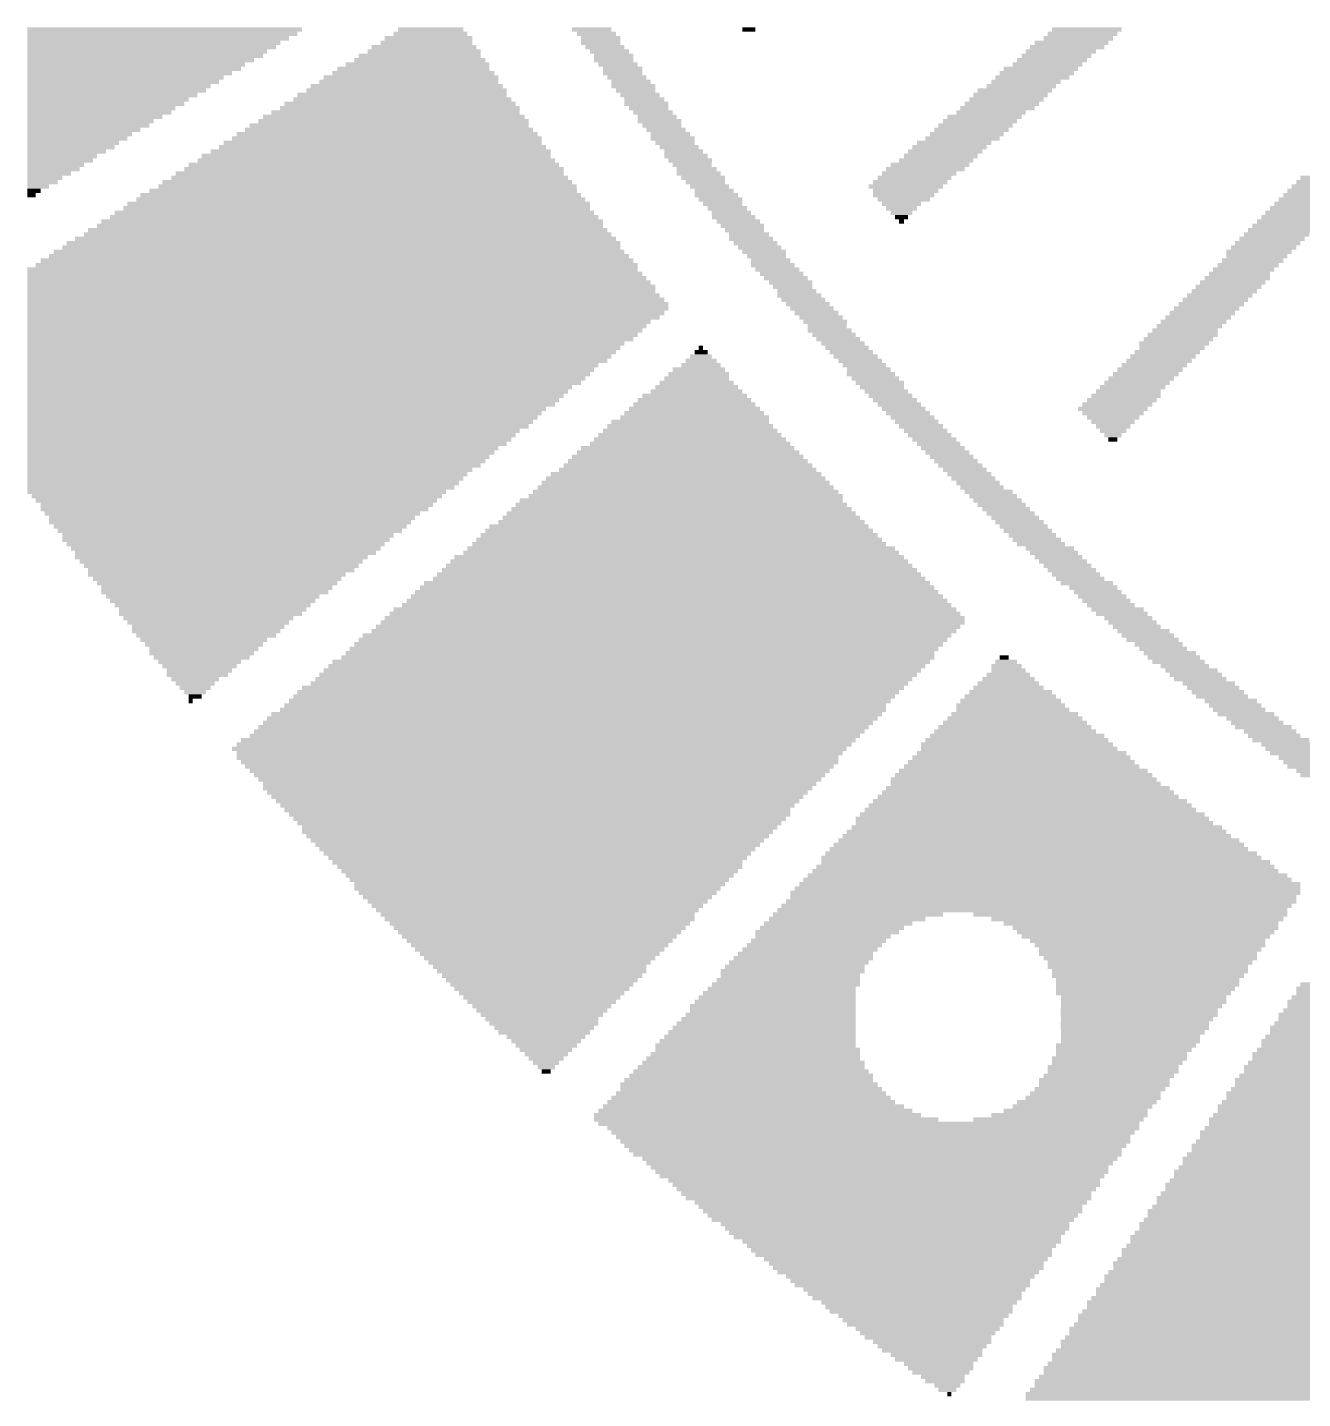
# Model space of a CAD drawing. Extents: x -51 to 50, y -27 to 29.
# Drawn here: x 20.18 to 26.37, y -10.6 to -3.95 of the extents above; entities that cross this region are included whole.
import ezdxf

# ---------------------------------------------------------------- set-up
doc = ezdxf.new("R2010")
doc.units = 0
doc.layers.add('201', color=6, linetype='CONTINUOUS')

# ---------------------------------------------------------------- blocks, each defined once
blk = doc.blocks.new('RECT')
blk.add_solid([(-0.5, -0.5), (0.5, -0.5), (-0.5, 0.5), (0.5, 0.5)])

msp = doc.modelspace()

# ---------------------------------------------------------------- block references
at = {"layer": '201', "rotation": 180}
for p, xscale, yscale in [((20.8496, -3.9582), 1.3335, 0.0211), ((20.8178, -4.0005), 1.27, 0.0213), ((20.8382, -3.9793), 1.3106, 0.0211), ((22.1298, -4.0005), 0.4242, 0.0213), ((22.1399, -3.9793), 0.3581, 0.0211), ((22.1399, -3.9582), 0.3175, 0.0211), ((22.9222, -3.9582), 0.1905, 0.0211), ((22.9451, -3.9793), 0.1905, 0.0211), ((22.9654, -4.0005), 0.1905, 0.0213), ((23.6842, -3.9582), 0.0635, 0.0211), ((25.2844, -4.0005), 0.3378, 0.0213), ((25.3048, -3.9793), 0.3378, 0.0211), ((25.3251, -3.9582), 0.3378, 0.0211), ((20.7963, -4.0217), 1.2268, 0.0211), ((20.7861, -4.0428), 1.2065, 0.0211), ((20.7645, -4.064), 1.1633, 0.0213), ((22.1082, -4.064), 0.5486, 0.0213), ((22.1082, -4.0428), 0.508, 0.0211), ((22.1196, -4.0217), 0.4445, 0.0211), ((22.9654, -4.0217), 0.1905, 0.0211), ((22.9857, -4.0428), 0.1905, 0.0211), ((23.0086, -4.064), 0.1905, 0.0213), ((25.1993, -4.064), 0.3404, 0.0213), ((25.2298, -4.0428), 0.3607, 0.0211), ((25.2514, -4.0217), 0.3581, 0.0211), ((20.7543, -4.0852), 1.143, 0.0211), ((20.7327, -4.1063), 1.0998, 0.0211), ((20.7112, -4.1275), 1.0566, 0.0213), ((22.0764, -4.1275), 0.6985, 0.0213), ((22.0878, -4.1063), 0.635, 0.0211), ((22.0866, -4.0852), 0.5918, 0.0211), ((23.0289, -4.0852), 0.1905, 0.0211), ((23.0289, -4.1063), 0.1905, 0.0211), ((23.0492, -4.1275), 0.1905, 0.0213), ((25.1346, -4.1275), 0.3378, 0.0213), ((25.1562, -4.1063), 0.3404, 0.0211), ((25.1777, -4.0852), 0.3378, 0.0211), ((20.6591, -4.191), 0.9525, 0.0213), ((20.701, -4.1487), 1.0363, 0.0211), ((20.6794, -4.1698), 0.9931, 0.0211), ((22.0447, -4.191), 0.8484, 0.0213), ((22.0561, -4.1698), 0.7849, 0.0211), ((22.0561, -4.1487), 0.7391, 0.0211), ((23.0721, -4.1487), 0.1905, 0.0211), ((23.0721, -4.1698), 0.1905, 0.0211), ((23.0924, -4.191), 0.1905, 0.0213), ((25.0609, -4.191), 0.3581, 0.0213), ((25.0825, -4.1698), 0.3607, 0.0211), ((25.1028, -4.1487), 0.3607, 0.0211), ((20.6273, -4.2333), 0.889, 0.0211), ((20.6159, -4.2545), 0.8661, 0.0213), ((20.6477, -4.2122), 0.9296, 0.0211), ((22.0231, -4.2545), 0.9728, 0.0213), ((22.0231, -4.2333), 0.9322, 0.0211), ((22.0345, -4.2122), 0.8687, 0.0211), ((23.1127, -4.2122), 0.1905, 0.0211), ((23.1242, -4.2333), 0.2134, 0.0211), ((23.1356, -4.2545), 0.1905, 0.0213), ((24.9758, -4.2545), 0.3607, 0.0213), ((25.0076, -4.2333), 0.3378, 0.0211), ((25.0304, -4.2122), 0.3378, 0.0211), ((20.5638, -4.318), 0.762, 0.0213), ((20.5956, -4.2757), 0.8255, 0.0211), ((20.574, -4.2968), 0.7823, 0.0211), ((21.9913, -4.318), 1.1227, 0.0213), ((22.0028, -4.2968), 1.0592, 0.0211), ((22.0015, -4.2757), 1.016, 0.0211), ((23.1559, -4.2757), 0.1905, 0.0211), ((23.1775, -4.2968), 0.193, 0.0211), ((23.1877, -4.318), 0.2134, 0.0213), ((24.9123, -4.318), 0.3607, 0.0213), ((24.9352, -4.2968), 0.3607, 0.0211), ((24.9555, -4.2757), 0.3607, 0.0211), ((20.5422, -4.3392), 0.7188, 0.0211), ((20.5321, -4.3603), 0.6985, 0.0211), ((20.5105, -4.3815), 0.6553, 0.0213), ((20.4889, -4.4027), 0.6121, 0.0211), ((21.9596, -4.4027), 1.3132, 0.0211), ((21.9608, -4.3815), 1.27, 0.0213), ((21.9697, -4.3603), 1.2065, 0.0211), ((21.9913, -4.3392), 1.1633, 0.0211), ((23.1991, -4.3392), 0.1905, 0.0211), ((23.2194, -4.3603), 0.1905, 0.0211), ((23.2397, -4.3815), 0.1905, 0.0213), ((23.2512, -4.4027), 0.2134, 0.0211), ((24.8069, -4.4027), 0.3581, 0.0211), ((24.8285, -4.3815), 0.3607, 0.0213), ((24.8603, -4.3603), 0.3378, 0.0211), ((24.892, -4.3392), 0.3607, 0.0211), ((20.4368, -4.4662), 0.508, 0.0211), ((20.4788, -4.4238), 0.5918, 0.0211), ((20.4572, -4.445), 0.5486, 0.0213), ((21.9291, -4.4662), 1.4605, 0.0211), ((21.938, -4.445), 1.397, 0.0213), ((21.9393, -4.4238), 1.3538, 0.0211), ((23.2626, -4.4238), 0.1905, 0.0211), ((23.2829, -4.445), 0.1905, 0.0213), ((23.3032, -4.4662), 0.1905, 0.0211), ((24.7434, -4.4662), 0.3581, 0.0211), ((24.765, -4.445), 0.3607, 0.0213), ((24.7853, -4.4238), 0.3607, 0.0211), ((20.4254, -4.4873), 0.4851, 0.0211), ((20.3949, -4.5297), 0.4242, 0.0211), ((20.4051, -4.5085), 0.4445, 0.0213), ((21.9062, -4.5297), 1.5875, 0.0211), ((21.9075, -4.5085), 1.5443, 0.0213), ((21.9278, -4.4873), 1.5037, 0.0211), ((23.3147, -4.4873), 0.2134, 0.0211), ((23.3261, -4.5085), 0.1905, 0.0213), ((23.3464, -4.5297), 0.1905, 0.0211), ((24.6583, -4.5297), 0.3607, 0.0211), ((24.6812, -4.5085), 0.3607, 0.0213), ((24.7218, -4.4873), 0.3607, 0.0211), ((20.3733, -4.5508), 0.381, 0.0211), ((20.3416, -4.5932), 0.3175, 0.0211), ((20.3518, -4.572), 0.3378, 0.0213), ((21.8758, -4.5932), 1.7348, 0.0211), ((21.8758, -4.572), 1.6942, 0.0213), ((21.8973, -4.5508), 1.651, 0.0211), ((23.368, -4.5508), 0.188, 0.0211), ((23.3794, -4.572), 0.2108, 0.0213), ((23.3998, -4.5932), 0.2108, 0.0211), ((24.5948, -4.5932), 0.3607, 0.0211), ((24.6164, -4.572), 0.3581, 0.0213), ((24.638, -4.5508), 0.3607, 0.0211), ((20.3098, -4.6355), 0.254, 0.0213), ((20.32, -4.6143), 0.2743, 0.0211), ((20.2883, -4.6567), 0.2108, 0.0211), ((21.844, -4.6567), 1.8847, 0.0211), ((21.8656, -4.6355), 1.8415, 0.0213), ((21.8643, -4.6143), 1.7983, 0.0211), ((23.4099, -4.6143), 0.1905, 0.0211), ((23.4315, -4.6355), 0.193, 0.0213), ((23.4417, -4.6567), 0.2134, 0.0211), ((24.511, -4.6567), 0.3607, 0.0211), ((24.5415, -4.6355), 0.381, 0.0213), ((24.5643, -4.6143), 0.381, 0.0211), ((20.2679, -4.6778), 0.1702, 0.0211), ((20.2565, -4.699), 0.1473, 0.0213), ((20.2349, -4.7202), 0.1041, 0.0211), ((21.8338, -4.7202), 2.032, 0.0211), ((21.8326, -4.699), 1.9888, 0.0213), ((21.844, -4.6778), 1.9253, 0.0211), ((23.4633, -4.6778), 0.2108, 0.0211), ((23.4734, -4.699), 0.1905, 0.0213), ((23.4937, -4.7202), 0.1905, 0.0211), ((24.4475, -4.7202), 0.3607, 0.0211), ((24.4678, -4.699), 0.3607, 0.0213), ((24.4894, -4.6778), 0.3581, 0.0211), ((26.4681, -4.7202), 0.2972, 0.0211), ((26.4897, -4.699), 0.2946, 0.0213), ((26.5113, -4.6778), 0.2972, 0.0211), ((20.2146, -4.7413), 0.0635, 0.0211), ((20.2032, -4.7625), 0.0406, 0.0213), ((21.8008, -4.7837), 2.1793, 0.0211), ((21.8008, -4.7625), 2.1387, 0.0213), ((21.8123, -4.7413), 2.0752, 0.0211), ((23.5267, -4.7625), 0.2108, 0.0213), ((23.5166, -4.7413), 0.1905, 0.0211), ((23.5471, -4.7837), 0.2108, 0.0211), ((24.4462, -4.7413), 0.3175, 0.0211), ((24.4361, -4.7625), 0.2972, 0.0213), ((24.4373, -4.7837), 0.254, 0.0211), ((26.4046, -4.7837), 0.2972, 0.0211), ((26.4262, -4.7625), 0.2946, 0.0213), ((26.4478, -4.7413), 0.2972, 0.0211), ((21.7691, -4.8683), 2.3698, 0.0211), ((21.7703, -4.8472), 2.3266, 0.0211), ((21.7805, -4.826), 2.2657, 0.0213), ((21.7907, -4.8048), 2.2454, 0.0211), ((23.5572, -4.8048), 0.1905, 0.0211), ((23.5801, -4.826), 0.1905, 0.0213), ((23.6004, -4.8472), 0.1905, 0.0211), ((23.6106, -4.8683), 0.2108, 0.0211), ((24.4259, -4.8048), 0.1905, 0.0211), ((24.4259, -4.826), 0.1499, 0.0213), ((24.4259, -4.8472), 0.1041, 0.0211), ((24.4259, -4.8683), 0.0635, 0.0211), ((26.3309, -4.8683), 0.3175, 0.0211), ((26.3411, -4.8472), 0.2972, 0.0211), ((26.3627, -4.826), 0.2946, 0.0213), ((26.3843, -4.8048), 0.2972, 0.0211), ((21.7373, -4.9318), 2.5197, 0.0211), ((21.7488, -4.9107), 2.4562, 0.0211), ((21.7589, -4.8895), 2.4359, 0.0213), ((23.6334, -4.8895), 0.2108, 0.0213), ((23.6538, -4.9107), 0.2108, 0.0211), ((23.6639, -4.9318), 0.1905, 0.0211), ((24.4259, -4.8895), 0.0229, 0.0213), ((26.2674, -4.9318), 0.3175, 0.0211), ((26.2877, -4.9107), 0.3175, 0.0211), ((26.3106, -4.8895), 0.3175, 0.0213), ((21.717, -4.9953), 2.6873, 0.0211), ((21.7272, -4.9742), 2.6264, 0.0211), ((21.7373, -4.953), 2.5603, 0.0213), ((23.6855, -4.953), 0.193, 0.0213), ((23.6957, -4.9742), 0.2134, 0.0211), ((23.7172, -4.9953), 0.2108, 0.0211), ((26.2039, -4.9953), 0.3175, 0.0211), ((26.2242, -4.9742), 0.3175, 0.0211), ((26.2471, -4.953), 0.3175, 0.0213), ((21.6954, -5.0588), 2.8169, 0.0211), ((21.6954, -5.0377), 2.7711, 0.0211), ((21.7068, -5.0165), 2.7076, 0.0213), ((23.7376, -5.0165), 0.2108, 0.0213), ((23.7592, -5.0377), 0.2134, 0.0211), ((23.7706, -5.0588), 0.1905, 0.0211), ((26.1607, -5.0377), 0.3175, 0.0211), ((26.1506, -5.0588), 0.2972, 0.0211), ((26.1836, -5.0165), 0.3175, 0.0213), ((21.6637, -5.1223), 2.9616, 0.0211), ((21.684, -5.1012), 2.921, 0.0211), ((21.6852, -5.08), 2.8778, 0.0213), ((23.7909, -5.08), 0.1905, 0.0213), ((23.8011, -5.1012), 0.2108, 0.0211), ((23.8227, -5.1223), 0.2134, 0.0211), ((26.0871, -5.1223), 0.2972, 0.0211), ((26.1087, -5.1012), 0.2946, 0.0211), ((26.1303, -5.08), 0.2972, 0.0213), ((21.6852, -5.1647), 3.0048, 0.0211), ((21.6954, -5.1858), 3.0251, 0.0211), ((21.6751, -5.1435), 2.9845, 0.0213), ((23.8443, -5.1435), 0.2108, 0.0213), ((23.8646, -5.1647), 0.2108, 0.0211), ((23.8874, -5.1858), 0.2108, 0.0211), ((26.0337, -5.1858), 0.3175, 0.0211), ((26.0566, -5.1647), 0.3175, 0.0211), ((26.0668, -5.1435), 0.2972, 0.0213), ((21.7068, -5.207), 3.048, 0.0213), ((21.7068, -5.2282), 3.048, 0.0211), ((21.717, -5.2493), 3.0683, 0.0211), ((23.8976, -5.207), 0.1905, 0.0213), ((23.9179, -5.2282), 0.1905, 0.0211), ((23.9293, -5.2493), 0.2134, 0.0211), ((25.9702, -5.2493), 0.3175, 0.0211), ((25.9931, -5.2282), 0.3175, 0.0211), ((26.0134, -5.207), 0.3175, 0.0213), ((21.7284, -5.2705), 3.0912, 0.0213), ((21.7284, -5.334), 3.0912, 0.0213), ((21.7386, -5.2917), 3.1115, 0.0211), ((21.7386, -5.3128), 3.1115, 0.0211), ((23.9497, -5.2705), 0.2134, 0.0213), ((23.9713, -5.2917), 0.2108, 0.0211), ((23.9916, -5.3128), 0.2108, 0.0211), ((24.0132, -5.334), 0.2134, 0.0213), ((25.8864, -5.334), 0.3175, 0.0213), ((25.9067, -5.3128), 0.3175, 0.0211), ((25.9296, -5.2917), 0.3175, 0.0211), ((25.9499, -5.2705), 0.3175, 0.0213), ((21.717, -5.3552), 3.0683, 0.0211), ((21.6954, -5.3763), 3.0251, 0.0211), ((21.6852, -5.3975), 3.0048, 0.0213), ((24.0348, -5.3552), 0.2108, 0.0211), ((24.0551, -5.3763), 0.2108, 0.0211), ((24.0652, -5.3975), 0.1905, 0.0213), ((25.8229, -5.3975), 0.3175, 0.0213), ((25.8432, -5.3763), 0.3175, 0.0211), ((25.8661, -5.3552), 0.3175, 0.0211), ((21.6751, -5.4187), 2.9845, 0.0211), ((21.6637, -5.4398), 2.9616, 0.0211), ((21.6535, -5.461), 2.9413, 0.0213), ((24.0767, -5.4187), 0.2134, 0.0211), ((24.0983, -5.4398), 0.2108, 0.0211), ((24.1186, -5.461), 0.2108, 0.0213), ((25.7696, -5.461), 0.3378, 0.0213), ((25.7912, -5.4398), 0.3404, 0.0211), ((25.8026, -5.4187), 0.3175, 0.0211), ((21.6116, -5.5245), 2.8575, 0.0213), ((21.6319, -5.4822), 2.8981, 0.0211), ((21.6218, -5.5033), 2.8778, 0.0211), ((23.4531, -5.5245), 0.0635, 0.0213), ((23.4518, -5.5033), 0.0203, 0.0211), ((24.1414, -5.4822), 0.2108, 0.0211), ((24.1618, -5.5033), 0.2108, 0.0211), ((24.1821, -5.5245), 0.2108, 0.0213), ((25.7162, -5.5245), 0.3175, 0.0213), ((25.7492, -5.4822), 0.3378, 0.0211), ((25.7391, -5.5033), 0.3175, 0.0211), ((21.59, -5.5668), 2.8143, 0.0211), ((21.6002, -5.5457), 2.8346, 0.0211), ((21.5684, -5.588), 2.7711, 0.0213), ((23.4531, -5.588), 0.1905, 0.0213), ((23.4531, -5.5668), 0.1499, 0.0211), ((23.4518, -5.5457), 0.1067, 0.0211), ((24.2037, -5.5457), 0.2134, 0.0211), ((24.2253, -5.5668), 0.2108, 0.0211), ((24.2456, -5.588), 0.2108, 0.0213), ((25.6527, -5.588), 0.3175, 0.0213), ((25.6756, -5.5668), 0.3175, 0.0211), ((25.6959, -5.5457), 0.3175, 0.0211), ((21.5583, -5.6092), 2.7508, 0.0211), ((21.5481, -5.6303), 2.7305, 0.0211), ((21.5367, -5.6515), 2.7076, 0.0213), ((23.4315, -5.6515), 0.315, 0.0213), ((23.4417, -5.6303), 0.2946, 0.0211), ((23.4417, -5.6092), 0.254, 0.0211), ((24.2672, -5.6092), 0.2134, 0.0211), ((24.2773, -5.6303), 0.2337, 0.0211), ((24.2989, -5.6515), 0.2311, 0.0213), ((25.5892, -5.6515), 0.3175, 0.0213), ((25.6121, -5.6303), 0.3175, 0.0211), ((25.6324, -5.6092), 0.3175, 0.0211), ((21.5265, -5.6727), 2.6873, 0.0211), ((21.5049, -5.6938), 2.6441, 0.0211), ((21.4947, -5.715), 2.6238, 0.0213), ((23.4302, -5.715), 0.4445, 0.0213), ((23.4315, -5.6938), 0.4013, 0.0211), ((23.4315, -5.6727), 0.3607, 0.0211), ((24.3205, -5.6727), 0.2337, 0.0211), ((24.3307, -5.6938), 0.2134, 0.0211), ((24.3523, -5.715), 0.2108, 0.0213), ((25.527, -5.715), 0.315, 0.0213), ((25.5486, -5.6938), 0.3175, 0.0211), ((25.5689, -5.6727), 0.3175, 0.0211), ((21.4846, -5.7362), 2.6035, 0.0211), ((21.4732, -5.7573), 2.5806, 0.0211), ((21.463, -5.7785), 2.5603, 0.0213), ((21.4414, -5.7997), 2.5171, 0.0211), ((23.4213, -5.7997), 0.635, 0.0211), ((23.4201, -5.7785), 0.5918, 0.0213), ((23.4201, -5.7573), 0.5512, 0.0211), ((23.4213, -5.7362), 0.508, 0.0211), ((24.3726, -5.7362), 0.2108, 0.0211), ((24.3942, -5.7573), 0.2134, 0.0211), ((24.4158, -5.7785), 0.2108, 0.0213), ((24.4361, -5.7997), 0.2108, 0.0211), ((25.4521, -5.7997), 0.3378, 0.0211), ((25.4737, -5.7785), 0.3404, 0.0213), ((25.4953, -5.7573), 0.3378, 0.0211), ((25.5156, -5.7362), 0.3378, 0.0211), ((21.4211, -5.842), 2.4765, 0.0213), ((21.4313, -5.8208), 2.4968, 0.0211), ((21.4097, -5.8632), 2.4536, 0.0211), ((23.3998, -5.8632), 0.7645, 0.0211), ((23.4213, -5.842), 0.7214, 0.0213), ((23.4201, -5.8208), 0.6782, 0.0211), ((24.4577, -5.8208), 0.2134, 0.0211), ((24.4793, -5.842), 0.2108, 0.0213), ((24.4996, -5.8632), 0.2108, 0.0211), ((25.4521, -5.8208), 0.2972, 0.0211), ((25.4533, -5.842), 0.254, 0.0213), ((25.4521, -5.8632), 0.2108, 0.0211), ((21.3995, -5.8843), 2.4333, 0.0211), ((21.3779, -5.9055), 2.3901, 0.0213), ((21.3678, -5.9267), 2.3698, 0.0211), ((23.3985, -5.9267), 0.889, 0.0211), ((23.3998, -5.9055), 0.8458, 0.0213), ((23.3998, -5.8843), 0.8052, 0.0211), ((24.5212, -5.8843), 0.2134, 0.0211), ((24.5428, -5.9055), 0.2108, 0.0213), ((24.5631, -5.9267), 0.2108, 0.0211), ((25.4533, -5.8843), 0.1676, 0.0211), ((25.4533, -5.9055), 0.127, 0.0213), ((25.4521, -5.9267), 0.0838, 0.0211), ((21.3258, -5.9902), 2.286, 0.0211), ((21.3576, -5.9478), 2.3495, 0.0211), ((21.3462, -5.969), 2.3266, 0.0213), ((23.3883, -5.9902), 1.0363, 0.0211), ((23.3998, -5.969), 0.9728, 0.0213), ((23.3998, -5.9478), 0.9322, 0.0211), ((24.5847, -5.9478), 0.2134, 0.0211), ((24.6063, -5.969), 0.2108, 0.0213), ((24.6266, -5.9902), 0.2108, 0.0211), ((25.4521, -5.9478), 0.0432, 0.0211), ((21.3157, -6.0113), 2.2657, 0.0211), ((21.3042, -6.0325), 2.2428, 0.0213), ((21.2941, -6.0537), 2.2225, 0.0211), ((23.3883, -6.0537), 1.1633, 0.0211), ((23.3883, -6.0325), 1.1227, 0.0213), ((23.3896, -6.0113), 1.0795, 0.0211), ((24.6482, -6.0113), 0.2134, 0.0211), ((24.6698, -6.0325), 0.2108, 0.0213), ((24.6901, -6.0537), 0.2108, 0.0211), ((21.2623, -6.096), 2.159, 0.0213), ((21.2827, -6.0748), 2.1996, 0.0211), ((21.2509, -6.1172), 2.1361, 0.0211), ((23.3794, -6.1172), 1.3132, 0.0211), ((23.3883, -6.096), 1.2497, 0.0213), ((23.3896, -6.0748), 1.2065, 0.0211), ((24.7117, -6.0748), 0.2134, 0.0211), ((24.7333, -6.096), 0.2108, 0.0213), ((24.7548, -6.1172), 0.2134, 0.0211), ((21.2306, -6.1595), 2.0955, 0.0213), ((21.2408, -6.1383), 2.1158, 0.0211), ((21.2192, -6.1807), 2.0726, 0.0211), ((23.3782, -6.1807), 1.4376, 0.0211), ((23.3782, -6.1595), 1.397, 0.0213), ((23.3782, -6.1383), 1.3564, 0.0211), ((24.7752, -6.1383), 0.2134, 0.0211), ((24.7968, -6.1595), 0.2108, 0.0213), ((24.8171, -6.1807), 0.2108, 0.0211), ((21.1988, -6.2018), 2.032, 0.0211), ((21.1988, -6.223), 1.9914, 0.0213), ((21.1976, -6.2442), 1.9482, 0.0211), ((21.1988, -6.2653), 1.905, 0.0211), ((23.3566, -6.2653), 1.6078, 0.0211), ((23.3566, -6.2442), 1.5672, 0.0211), ((23.3782, -6.223), 1.524, 0.0213), ((23.3782, -6.2018), 1.4834, 0.0211), ((24.8488, -6.2018), 0.2337, 0.0211), ((24.8704, -6.223), 0.2311, 0.0213), ((24.892, -6.2442), 0.2337, 0.0211), ((24.9123, -6.2653), 0.2337, 0.0211), ((21.1874, -6.2865), 1.8821, 0.0213), ((21.1773, -6.3077), 1.8212, 0.0211), ((21.176, -6.3288), 1.778, 0.0211), ((23.3566, -6.3288), 1.7348, 0.0211), ((23.3566, -6.3077), 1.6942, 0.0211), ((23.3578, -6.2865), 1.651, 0.0213), ((24.9339, -6.2865), 0.2311, 0.0213), ((24.9555, -6.3077), 0.2337, 0.0211), ((24.9771, -6.3288), 0.2311, 0.0211), ((21.1658, -6.35), 1.7577, 0.0213), ((21.1671, -6.3712), 1.7145, 0.0211), ((21.1658, -6.3923), 1.6713, 0.0211), ((23.3464, -6.3923), 1.8821, 0.0211), ((23.3464, -6.3712), 1.8415, 0.0211), ((23.3578, -6.35), 1.778, 0.0213), ((24.9987, -6.35), 0.2337, 0.0213), ((25.019, -6.3712), 0.2337, 0.0211), ((25.0393, -6.3923), 0.2337, 0.0211), ((21.1569, -6.4135), 1.6078, 0.0213), ((21.1468, -6.4347), 1.5875, 0.0211), ((21.1455, -6.4558), 1.5443, 0.0211), ((23.3464, -6.4558), 2.0091, 0.0211), ((23.3464, -6.4347), 1.9685, 0.0211), ((23.3464, -6.4135), 1.9279, 0.0213), ((25.0609, -6.4135), 0.2311, 0.0213), ((25.0825, -6.4347), 0.2337, 0.0211), ((25.1028, -6.4558), 0.2337, 0.0211), ((21.1455, -6.477), 1.5037, 0.0213), ((21.1442, -6.4982), 1.4605, 0.0211), ((21.1239, -6.5193), 1.4199, 0.0211), ((23.3464, -6.5193), 2.1819, 0.0211), ((23.3566, -6.4982), 2.1158, 0.0211), ((23.3566, -6.477), 2.0752, 0.0213), ((25.146, -6.477), 0.2337, 0.0213), ((25.1663, -6.4982), 0.2337, 0.0211), ((25.1879, -6.5193), 0.2311, 0.0211), ((21.1239, -6.5405), 1.3741, 0.0213), ((21.1239, -6.5617), 1.3335, 0.0211), ((21.1239, -6.5828), 1.2929, 0.0211), ((23.3477, -6.5828), 2.3063, 0.0211), ((23.3464, -6.5617), 2.2631, 0.0211), ((23.3464, -6.5405), 2.2225, 0.0213), ((25.2095, -6.5405), 0.2337, 0.0213), ((25.2311, -6.5617), 0.2311, 0.0211), ((25.2527, -6.5828), 0.2337, 0.0211), ((21.1023, -6.604), 1.2497, 0.0213), ((21.1036, -6.6252), 1.2065, 0.0211), ((21.1036, -6.6463), 1.1659, 0.0211), ((23.3362, -6.6463), 2.4562, 0.0211), ((23.3464, -6.6252), 2.3901, 0.0211), ((23.3464, -6.604), 2.3495, 0.0213), ((25.273, -6.604), 0.2337, 0.0213), ((25.2933, -6.6252), 0.2337, 0.0211), ((25.3263, -6.6463), 0.254, 0.0211), ((21.1023, -6.6675), 1.1227, 0.0213), ((21.0922, -6.6887), 1.1024, 0.0211), ((21.082, -6.7098), 1.0363, 0.0211), ((21.082, -6.731), 0.9957, 0.0213), ((23.3362, -6.731), 2.6238, 0.0213), ((23.3362, -6.7098), 2.5832, 0.0211), ((23.335, -6.6887), 2.54, 0.0211), ((23.3362, -6.6675), 2.4968, 0.0213), ((25.3568, -6.6675), 0.2337, 0.0213), ((25.3784, -6.6887), 0.2311, 0.0211), ((25.4, -6.7098), 0.2337, 0.0211), ((25.4203, -6.731), 0.2337, 0.0213), ((21.082, -6.7522), 0.95, 0.0211), ((21.082, -6.7733), 0.9093, 0.0211), ((21.0718, -6.7945), 0.889, 0.0213), ((23.3261, -6.7945), 2.7711, 0.0213), ((23.3261, -6.7733), 2.7305, 0.0211), ((23.335, -6.7522), 2.667, 0.0211), ((25.4419, -6.7522), 0.2311, 0.0211), ((25.4737, -6.7733), 0.254, 0.0211), ((25.4953, -6.7945), 0.2515, 0.0213), ((21.0604, -6.8157), 0.8255, 0.0211), ((21.0604, -6.8368), 0.7849, 0.0211), ((21.0604, -6.858), 0.7391, 0.0213), ((23.2931, -6.858), 2.8372, 0.0213), ((23.3147, -6.8368), 2.8346, 0.0211), ((23.3248, -6.8157), 2.8143, 0.0211), ((25.527, -6.8157), 0.2337, 0.0211), ((25.5473, -6.8368), 0.2337, 0.0211), ((25.5689, -6.858), 0.2311, 0.0213), ((21.0503, -6.8792), 0.7188, 0.0211), ((21.0503, -6.9003), 0.6782, 0.0211), ((21.0388, -6.9215), 0.6147, 0.0213), ((23.2194, -6.9215), 2.8575, 0.0213), ((23.2397, -6.9003), 2.8575, 0.0211), ((23.2728, -6.8792), 2.8372, 0.0211), ((25.6007, -6.8792), 0.254, 0.0211), ((25.621, -6.9003), 0.254, 0.0211), ((25.6438, -6.9215), 0.254, 0.0213), ((21.0401, -6.9427), 0.5715, 0.0211), ((21.0388, -6.9638), 0.5283, 0.0211), ((21.0287, -6.985), 0.508, 0.0213), ((23.1559, -6.985), 2.8575, 0.0213), ((23.1762, -6.9638), 2.8575, 0.0211), ((23.1991, -6.9427), 2.8575, 0.0211), ((25.6743, -6.9427), 0.2337, 0.0211), ((25.6959, -6.9638), 0.2311, 0.0211), ((25.7277, -6.985), 0.254, 0.0213), ((21.0287, -7.0062), 0.4674, 0.0211), ((21.0185, -7.0273), 0.4013, 0.0211), ((21.0185, -7.0485), 0.3607, 0.0213), ((23.0924, -7.0485), 2.8981, 0.0213), ((23.114, -7.0273), 2.9007, 0.0211), ((23.1457, -7.0062), 2.8778, 0.0211), ((24.9352, -7.0485), 0.1473, 0.0213), ((24.9339, -7.0273), 0.1041, 0.0211), ((24.9238, -7.0062), 0.0432, 0.0211), ((25.748, -7.0062), 0.254, 0.0211), ((25.7708, -7.0273), 0.254, 0.0211), ((25.8013, -7.0485), 0.2337, 0.0213), ((21.0172, -7.0697), 0.3175, 0.0211), ((21.0071, -7.0908), 0.2972, 0.0211), ((20.9969, -7.112), 0.2311, 0.0213), ((20.9969, -7.1332), 0.1905, 0.0211), ((23.0073, -7.1332), 2.9007, 0.0211), ((23.0289, -7.112), 2.8981, 0.0213), ((23.0505, -7.0908), 2.9007, 0.0211), ((23.0708, -7.0697), 2.9007, 0.0211), ((24.9441, -7.1332), 0.2972, 0.0211), ((24.9453, -7.112), 0.254, 0.0213), ((24.9441, -7.0908), 0.2108, 0.0211), ((24.9453, -7.0697), 0.1676, 0.0211), ((25.8343, -7.0697), 0.254, 0.0211), ((25.8547, -7.0908), 0.254, 0.0211), ((25.875, -7.112), 0.254, 0.0213), ((25.9182, -7.1332), 0.254, 0.0211), ((20.9969, -7.1543), 0.1499, 0.0211), ((20.9969, -7.1755), 0.1041, 0.0213), ((20.9969, -7.1967), 0.0635, 0.0211), ((22.9337, -7.1967), 2.921, 0.0211), ((22.954, -7.1755), 2.921, 0.0213), ((22.9768, -7.1543), 2.921, 0.0211), ((24.9542, -7.1967), 0.4445, 0.0211), ((24.9555, -7.1755), 0.4013, 0.0213), ((24.9453, -7.1543), 0.3404, 0.0211), ((25.9385, -7.1543), 0.254, 0.0211), ((25.9613, -7.1755), 0.254, 0.0213), ((25.9817, -7.1967), 0.254, 0.0211), ((20.9753, -7.2178), 0.0203, 0.0211), ((22.8803, -7.2602), 2.9413, 0.0211), ((22.8905, -7.239), 2.921, 0.0213), ((22.9133, -7.2178), 2.921, 0.0211), ((24.9555, -7.239), 0.5283, 0.0213), ((24.9657, -7.2602), 0.5486, 0.0211), ((24.9555, -7.2178), 0.4877, 0.0211), ((26.0248, -7.2178), 0.254, 0.0211), ((26.0452, -7.239), 0.254, 0.0213), ((26.0655, -7.2602), 0.254, 0.0211), ((22.8067, -7.3237), 2.9616, 0.0211), ((22.8283, -7.3025), 2.9642, 0.0213), ((22.8486, -7.2813), 2.9642, 0.0211), ((24.9771, -7.3237), 0.6985, 0.0211), ((24.9758, -7.3025), 0.6553, 0.0213), ((24.9758, -7.2813), 0.6147, 0.0211), ((26.0985, -7.2813), 0.2743, 0.0211), ((26.129, -7.3025), 0.254, 0.0213), ((26.1518, -7.3237), 0.254, 0.0211), ((22.7432, -7.3872), 2.9616, 0.0211), ((22.7647, -7.366), 2.9642, 0.0213), ((22.7851, -7.3448), 2.9642, 0.0211), ((24.9872, -7.3872), 0.8458, 0.0211), ((24.9771, -7.366), 0.7849, 0.0213), ((24.9758, -7.3448), 0.7417, 0.0211), ((26.1823, -7.3448), 0.2743, 0.0211), ((26.2153, -7.366), 0.254, 0.0213), ((26.2357, -7.3872), 0.254, 0.0211), ((22.6682, -7.4507), 2.9845, 0.0211), ((22.6911, -7.4295), 2.9845, 0.0213), ((22.7114, -7.4083), 2.9845, 0.0211), ((24.9872, -7.4295), 0.9322, 0.0213), ((24.9974, -7.4507), 0.9525, 0.0211), ((24.986, -7.4083), 0.889, 0.0211), ((26.2674, -7.4083), 0.2769, 0.0211), ((26.2992, -7.4295), 0.254, 0.0213), ((26.3195, -7.4507), 0.254, 0.0211), ((22.6593, -7.493), 2.921, 0.0213), ((22.6695, -7.4718), 2.9413, 0.0211), ((22.6695, -7.5142), 2.9007, 0.0211), ((25.0076, -7.5142), 1.0998, 0.0211), ((25.0076, -7.493), 1.0592, 0.0213), ((25.0088, -7.4718), 1.016, 0.0211), ((26.3525, -7.4718), 0.2743, 0.0211), ((26.383, -7.493), 0.254, 0.0213), ((26.416, -7.5142), 0.2743, 0.0211), ((22.6682, -7.5353), 2.8575, 0.0211), ((22.6695, -7.5565), 2.8143, 0.0213), ((22.6695, -7.5777), 2.7737, 0.0211), ((22.6695, -7.5988), 2.733, 0.0211), ((25.019, -7.5988), 1.2903, 0.0211), ((25.019, -7.5777), 1.2497, 0.0211), ((25.0177, -7.5565), 1.2065, 0.0213), ((25.0088, -7.5353), 1.143, 0.0211), ((26.4363, -7.5353), 0.2743, 0.0211), ((26.4693, -7.5565), 0.254, 0.0213), ((26.4998, -7.5777), 0.2743, 0.0211), ((22.6695, -7.62), 2.6873, 0.0213), ((22.6593, -7.6412), 2.667, 0.0211), ((22.6581, -7.6623), 2.6238, 0.0211), ((25.0393, -7.6623), 1.4173, 0.0211), ((25.0393, -7.6412), 1.3767, 0.0211), ((25.0292, -7.62), 1.3106, 0.0213), ((22.6581, -7.6835), 2.5832, 0.0213), ((22.6593, -7.7047), 2.54, 0.0211), ((22.6581, -7.7258), 2.4968, 0.0211), ((25.0508, -7.7258), 1.5672, 0.0211), ((25.0495, -7.7047), 1.524, 0.0211), ((25.0406, -7.6835), 1.4605, 0.0213), ((22.6581, -7.747), 2.4562, 0.0213), ((22.6695, -7.7682), 2.4333, 0.0211), ((22.6695, -7.7893), 2.3927, 0.0211), ((25.0609, -7.7893), 1.7145, 0.0211), ((25.0609, -7.7682), 1.6739, 0.0211), ((25.0508, -7.747), 1.6078, 0.0213), ((22.6682, -7.8105), 2.3495, 0.0213), ((22.6695, -7.8317), 2.3063, 0.0211), ((22.6593, -7.8528), 2.286, 0.0211), ((25.0812, -7.8528), 1.8415, 0.0211), ((25.0825, -7.8317), 1.7983, 0.0211), ((25.0711, -7.8105), 1.7348, 0.0213), ((22.6593, -7.874), 2.2454, 0.0213), ((22.6581, -7.8952), 2.2022, 0.0211), ((22.6593, -7.9163), 2.159, 0.0211), ((25.0927, -7.9163), 1.9914, 0.0211), ((25.0927, -7.8952), 1.9456, 0.0211), ((25.0825, -7.874), 1.8847, 0.0213), ((22.6581, -7.9375), 2.1158, 0.0213), ((22.6581, -7.9587), 2.0752, 0.0211), ((22.6593, -7.9798), 2.032, 0.0211), ((25.1041, -7.9798), 2.1361, 0.0211), ((25.1041, -7.9587), 2.0955, 0.0211), ((25.0927, -7.9375), 2.032, 0.0213), ((22.6581, -8.001), 1.9888, 0.0213), ((22.6695, -8.0222), 1.966, 0.0211), ((22.6695, -8.0433), 1.9253, 0.0211), ((22.6695, -8.0645), 1.8847, 0.0213), ((25.1346, -8.0645), 2.3292, 0.0213), ((25.1244, -8.0433), 2.2631, 0.0211), ((25.1244, -8.0222), 2.2225, 0.0211), ((25.1257, -8.001), 2.1793, 0.0213), ((22.6682, -8.0857), 1.8415, 0.0211), ((22.6593, -8.128), 1.778, 0.0213), ((22.6695, -8.1068), 1.7983, 0.0211), ((25.1346, -8.128), 2.4562, 0.0213), ((25.146, -8.1068), 2.4333, 0.0211), ((25.1346, -8.0857), 2.3698, 0.0211), ((22.6593, -8.1492), 1.7374, 0.0211), ((22.6581, -8.1703), 1.6942, 0.0211), ((22.6593, -8.1915), 1.651, 0.0213), ((25.1041, -8.1915), 2.4765, 0.0213), ((25.1244, -8.1492), 2.4765, 0.0211), ((25.1143, -8.1703), 2.4562, 0.0211), ((22.6581, -8.2127), 1.6078, 0.0211), ((22.6581, -8.2338), 1.5672, 0.0211), ((22.6593, -8.255), 1.524, 0.0213), ((24.2151, -8.255), 0.8255, 0.0213), ((25.0609, -8.2338), 2.4765, 0.0211), ((25.0812, -8.2127), 2.4765, 0.0211), ((25.5372, -8.255), 1.524, 0.0213), ((22.6695, -8.2762), 1.5037, 0.0211), ((22.6695, -8.2973), 1.458, 0.0211), ((22.6695, -8.3185), 1.4173, 0.0213), ((24.0881, -8.3185), 0.6985, 0.0213), ((24.1186, -8.2973), 0.7188, 0.0211), ((24.1618, -8.2762), 0.7595, 0.0211), ((25.5702, -8.2762), 1.4173, 0.0211), ((25.5892, -8.2973), 1.3335, 0.0211), ((25.6108, -8.3185), 1.2903, 0.0213), ((22.6695, -8.3397), 1.3767, 0.0211), ((22.6682, -8.3608), 1.3335, 0.0211), ((22.6695, -8.382), 1.2903, 0.0213), ((24.0233, -8.382), 0.6553, 0.0213), ((24.0652, -8.3397), 0.6985, 0.0211), ((24.0449, -8.3608), 0.6579, 0.0211), ((25.6108, -8.3397), 1.2497, 0.0211), ((25.6121, -8.3608), 1.2065, 0.0211), ((25.621, -8.382), 1.143, 0.0213), ((22.6695, -8.4032), 1.2497, 0.0211), ((22.6695, -8.4243), 1.209, 0.0211), ((22.6695, -8.4455), 1.1633, 0.0213), ((23.9598, -8.4455), 0.6553, 0.0213), ((23.9814, -8.4243), 0.6579, 0.0211), ((24.003, -8.4032), 0.6553, 0.0211), ((25.6324, -8.4032), 1.1201, 0.0211), ((25.6324, -8.4243), 1.0795, 0.0211), ((25.6223, -8.4455), 1.0592, 0.0213), ((22.6695, -8.4667), 1.1227, 0.0211), ((22.6682, -8.4878), 1.0795, 0.0211), ((22.6695, -8.509), 1.0363, 0.0213), ((22.6797, -8.5302), 1.016, 0.0211), ((23.8976, -8.5302), 0.6985, 0.0211), ((23.9078, -8.509), 0.6782, 0.0213), ((23.9281, -8.4878), 0.6782, 0.0211), ((23.9497, -8.4667), 0.6756, 0.0211), ((25.6337, -8.4667), 1.0363, 0.0211), ((25.6324, -8.4878), 0.9931, 0.0211), ((25.6223, -8.509), 0.9728, 0.0213), ((25.6324, -8.5302), 0.9525, 0.0211), ((22.6809, -8.5513), 0.9728, 0.0211), ((22.6797, -8.5725), 0.9296, 0.0213), ((22.6797, -8.5937), 0.889, 0.0211), ((23.8646, -8.5937), 0.7188, 0.0211), ((23.876, -8.5725), 0.696, 0.0213), ((23.8862, -8.5513), 0.6756, 0.0211), ((25.6223, -8.5513), 0.9322, 0.0211), ((25.621, -8.5725), 0.889, 0.0213), ((25.621, -8.5937), 0.889, 0.0211), ((26.7335, -8.5937), 0.7417, 0.0211), ((22.6797, -8.6148), 0.8484, 0.0211), ((22.6797, -8.636), 0.8026, 0.0213), ((22.6797, -8.6572), 0.762, 0.0211), ((23.8227, -8.6572), 0.762, 0.0211), ((23.8328, -8.636), 0.7417, 0.0213), ((23.8443, -8.6148), 0.7188, 0.0211), ((25.6108, -8.6148), 0.8687, 0.0211), ((25.6007, -8.636), 0.8484, 0.0213), ((25.6007, -8.6572), 0.8026, 0.0211), ((26.764, -8.6572), 0.889, 0.0211), ((26.7551, -8.636), 0.8255, 0.0213), ((26.7437, -8.6148), 0.8026, 0.0211), ((22.6797, -8.6783), 0.7214, 0.0211), ((22.6797, -8.6995), 0.6756, 0.0213), ((22.6797, -8.7207), 0.635, 0.0211), ((23.8011, -8.6995), 0.8052, 0.0213), ((23.8011, -8.7207), 0.8052, 0.0211), ((23.8125, -8.6783), 0.7823, 0.0211), ((25.5905, -8.6995), 0.7823, 0.0213), ((25.5803, -8.7207), 0.762, 0.0211), ((25.6007, -8.6783), 0.8026, 0.0211), ((26.797, -8.7207), 1.0363, 0.0211), ((26.7754, -8.6783), 0.9525, 0.0211), ((26.7856, -8.6995), 0.9728, 0.0213), ((22.6797, -8.7418), 0.5944, 0.0211), ((22.6797, -8.763), 0.5486, 0.0213), ((22.6898, -8.7842), 0.5283, 0.0211), ((23.7693, -8.7842), 0.8687, 0.0211), ((23.7808, -8.763), 0.8458, 0.0213), ((23.7909, -8.7418), 0.8255, 0.0211), ((25.5803, -8.7418), 0.762, 0.0211), ((25.5689, -8.763), 0.7391, 0.0213), ((25.5587, -8.7842), 0.7188, 0.0211), ((26.8288, -8.7842), 1.1862, 0.0211), ((26.8173, -8.763), 1.1227, 0.0213), ((26.8072, -8.7418), 1.1024, 0.0211), ((22.6911, -8.8053), 0.4851, 0.0211), ((22.6911, -8.8265), 0.4445, 0.0213), ((22.7, -8.8477), 0.381, 0.0211), ((23.7388, -8.8477), 0.9296, 0.0211), ((23.749, -8.8265), 0.9093, 0.0213), ((23.7592, -8.8053), 0.889, 0.0211), ((25.5587, -8.8053), 0.7188, 0.0211), ((25.5486, -8.8265), 0.6985, 0.0213), ((25.5372, -8.8477), 0.6756, 0.0211), ((26.8592, -8.8477), 1.3335, 0.0211), ((26.8389, -8.8053), 1.2471, 0.0211), ((26.8605, -8.8265), 1.2903, 0.0213), ((22.7013, -8.8688), 0.3378, 0.0211), ((22.7013, -8.89), 0.2972, 0.0213), ((22.7, -8.9112), 0.254, 0.0211), ((23.7172, -8.89), 0.9728, 0.0213), ((23.7274, -8.9112), 0.9931, 0.0211), ((23.7274, -8.8688), 0.9525, 0.0211), ((25.5156, -8.89), 0.6782, 0.0213), ((25.5054, -8.9112), 0.6579, 0.0211), ((25.5372, -8.8688), 0.6756, 0.0211), ((26.9024, -8.9112), 1.5011, 0.0211), ((26.8707, -8.8688), 1.397, 0.0211), ((26.8923, -8.89), 1.4402, 0.0213), ((22.7013, -8.9323), 0.2108, 0.0211), ((22.7013, -8.9535), 0.1702, 0.0213), ((22.7, -8.9747), 0.127, 0.0211), ((22.7013, -8.9958), 0.0838, 0.0211), ((23.6957, -8.9958), 1.1024, 0.0211), ((23.7071, -8.9747), 1.0795, 0.0211), ((23.7058, -8.9535), 1.0363, 0.0213), ((23.716, -8.9323), 1.016, 0.0211), ((25.4533, -8.9958), 0.635, 0.0211), ((25.4838, -8.9535), 0.6553, 0.0213), ((25.4737, -8.9747), 0.635, 0.0211), ((25.494, -8.9323), 0.635, 0.0211), ((26.9456, -8.9958), 1.7145, 0.0211), ((26.9342, -8.9747), 1.651, 0.0211), ((26.9024, -8.9323), 1.5469, 0.0211), ((26.9227, -8.9535), 1.5875, 0.0213), ((22.7013, -9.017), 0.0432, 0.0213), ((23.6842, -9.0593), 1.2065, 0.0211), ((23.6957, -9.0382), 1.1836, 0.0211), ((23.6957, -9.017), 1.143, 0.0213), ((25.4102, -9.0593), 0.635, 0.0211), ((25.4318, -9.0382), 0.6325, 0.0211), ((25.4533, -9.017), 0.635, 0.0213), ((26.9875, -9.0593), 1.8847, 0.0211), ((26.9761, -9.0382), 1.8212, 0.0211), ((26.9659, -9.017), 1.7551, 0.0213), ((23.6957, -9.1228), 1.3106, 0.0211), ((23.6855, -9.0805), 1.2497, 0.0213), ((23.6957, -9.1017), 1.27, 0.0211), ((25.367, -9.1228), 0.635, 0.0211), ((25.3898, -9.1017), 0.635, 0.0211), ((25.4102, -9.0805), 0.635, 0.0213), ((27.018, -9.1228), 2.032, 0.0211), ((27.0091, -9.1017), 1.9685, 0.0211), ((26.9977, -9.0805), 1.905, 0.0213), ((23.7071, -9.1863), 1.4605, 0.0211), ((23.6957, -9.1652), 1.397, 0.0211), ((23.6957, -9.144), 1.3564, 0.0213), ((25.3048, -9.1863), 0.6782, 0.0211), ((25.3251, -9.1652), 0.6782, 0.0211), ((25.3568, -9.144), 0.6553, 0.0213), ((27.0612, -9.1863), 2.1996, 0.0211), ((27.051, -9.1652), 2.1387, 0.0211), ((27.0396, -9.144), 2.0752, 0.0213), ((23.7274, -9.2287), 1.5875, 0.0211), ((23.7693, -9.2498), 1.6713, 0.0211), ((23.716, -9.2075), 1.524, 0.0213), ((25.1879, -9.2498), 0.8255, 0.0211), ((25.2413, -9.2287), 0.7595, 0.0211), ((25.2717, -9.2075), 0.6985, 0.0213), ((27.0396, -9.2498), 2.2428, 0.0211), ((27.0497, -9.2287), 2.2225, 0.0211), ((27.0612, -9.2075), 2.1996, 0.0213), ((24.2672, -9.271), 2.6264, 0.0213), ((24.2888, -9.2922), 2.5832, 0.0211), ((24.2875, -9.3133), 2.54, 0.0211), ((26.9977, -9.3133), 2.2454, 0.0211), ((27.0091, -9.2922), 2.2225, 0.0211), ((27.0294, -9.271), 2.2225, 0.0213), ((24.2888, -9.3345), 2.4968, 0.0213), ((24.2989, -9.3557), 2.4765, 0.0211), ((24.2989, -9.3768), 2.4359, 0.0211), ((26.9558, -9.3768), 2.2428, 0.0211), ((26.9761, -9.3557), 2.2428, 0.0211), ((26.9862, -9.3345), 2.2225, 0.0213), ((24.2989, -9.398), 2.3901, 0.0213), ((24.3091, -9.4192), 2.3698, 0.0211), ((24.3205, -9.4403), 2.3063, 0.0211), ((24.3205, -9.4615), 2.2657, 0.0213), ((26.924, -9.4403), 2.2657, 0.0211), ((26.9126, -9.4615), 2.2428, 0.0213), ((26.9342, -9.4192), 2.2454, 0.0211), ((26.9558, -9.398), 2.2428, 0.0213), ((24.3192, -9.4827), 2.2225, 0.0211), ((24.3307, -9.5038), 2.1996, 0.0211), ((24.3307, -9.525), 2.159, 0.0213), ((26.8808, -9.5038), 2.2657, 0.0211), ((26.8808, -9.525), 2.2657, 0.0213), ((26.9024, -9.4827), 2.2631, 0.0211), ((24.3421, -9.5462), 2.0955, 0.0211), ((24.3523, -9.5673), 2.0752, 0.0211), ((24.3523, -9.5885), 2.0345, 0.0213), ((26.8503, -9.5673), 2.286, 0.0211), ((26.8389, -9.5885), 2.2631, 0.0213), ((26.8605, -9.5462), 2.2657, 0.0211), ((24.3523, -9.6097), 1.9888, 0.0211), ((24.3624, -9.6308), 1.9685, 0.0211), ((24.3738, -9.652), 1.905, 0.0213), ((26.8072, -9.6308), 2.286, 0.0211), ((26.8072, -9.652), 2.286, 0.0213), ((26.8275, -9.6097), 2.286, 0.0211), ((24.3726, -9.6732), 1.8618, 0.0211), ((24.3827, -9.6943), 1.8415, 0.0211), ((24.384, -9.7155), 1.7983, 0.0213), ((26.7754, -9.6943), 2.3089, 0.0211), ((26.764, -9.7155), 2.286, 0.0213), ((26.7868, -9.6732), 2.286, 0.0211), ((24.384, -9.7367), 1.7577, 0.0211), ((24.3942, -9.7578), 1.6916, 0.0211), ((24.4043, -9.779), 1.6713, 0.0213), ((26.7335, -9.7578), 2.3063, 0.0211), ((26.7335, -9.779), 2.3063, 0.0213), ((26.7538, -9.7367), 2.3063, 0.0211), ((24.4043, -9.8002), 1.6307, 0.0211), ((24.4056, -9.8213), 1.5875, 0.0211), ((24.4259, -9.8425), 1.5469, 0.0213), ((26.7018, -9.8213), 2.3292, 0.0211), ((26.6903, -9.8425), 2.3063, 0.0213), ((26.7119, -9.8002), 2.3089, 0.0211), ((24.4259, -9.8637), 1.5011, 0.0211), ((24.4259, -9.8848), 1.4605, 0.0211), ((24.4361, -9.906), 1.4402, 0.0213), ((24.4475, -9.9272), 1.3767, 0.0211), ((26.6383, -9.9272), 2.3292, 0.0211), ((26.6586, -9.8848), 2.3292, 0.0211), ((26.6586, -9.906), 2.3292, 0.0213), ((26.6802, -9.8637), 2.3266, 0.0211), ((24.4488, -9.9483), 1.3335, 0.0211), ((24.4589, -9.9695), 1.3132, 0.0213), ((24.4577, -9.9907), 1.27, 0.0211), ((26.6052, -9.9907), 2.3495, 0.0211), ((26.6281, -9.9483), 2.3495, 0.0211), ((26.6167, -9.9695), 2.3266, 0.0213), ((24.4691, -10.0118), 1.2065, 0.0211), ((24.4678, -10.033), 1.1633, 0.0213), ((24.478, -10.0542), 1.143, 0.0211), ((26.5646, -10.0542), 2.3495, 0.0211), ((26.5849, -10.0118), 2.3495, 0.0211), ((26.5849, -10.033), 2.3495, 0.0213), ((24.4894, -10.0753), 1.0795, 0.0211), ((24.4894, -10.0965), 1.0389, 0.0213), ((24.5008, -10.1177), 1.016, 0.0211), ((26.5316, -10.1177), 2.3698, 0.0211), ((26.5544, -10.0753), 2.3698, 0.0211), ((26.543, -10.0965), 2.347, 0.0213), ((24.511, -10.1388), 0.95, 0.0211), ((24.511, -10.16), 0.9093, 0.0213), ((24.5212, -10.1812), 0.889, 0.0211), ((26.4897, -10.1812), 2.3724, 0.0211), ((26.5113, -10.1388), 2.3698, 0.0211), ((26.5113, -10.16), 2.3698, 0.0213), ((24.5326, -10.2023), 0.8255, 0.0211), ((24.5313, -10.2235), 0.7823, 0.0213), ((24.5415, -10.2447), 0.762, 0.0211), ((26.4579, -10.2447), 2.3901, 0.0211), ((26.4795, -10.2023), 2.3927, 0.0211), ((26.4681, -10.2235), 2.3698, 0.0213), ((24.5529, -10.2658), 0.6985, 0.0211), ((24.5529, -10.287), 0.6579, 0.0213), ((24.5542, -10.3082), 0.6147, 0.0211), ((26.416, -10.3082), 2.3927, 0.0211), ((26.4363, -10.2658), 2.3927, 0.0211), ((26.4363, -10.287), 2.3927, 0.0213), ((24.5745, -10.3293), 0.574, 0.0211), ((24.5745, -10.3505), 0.5283, 0.0213), ((24.5745, -10.3717), 0.4877, 0.0211), ((24.5961, -10.3928), 0.4445, 0.0211), ((26.3627, -10.3928), 2.413, 0.0211), ((26.383, -10.3717), 2.413, 0.0211), ((26.4058, -10.3293), 2.413, 0.0211), ((26.3944, -10.3505), 2.3901, 0.0213), ((24.5948, -10.414), 0.4013, 0.0213), ((24.6063, -10.4352), 0.3378, 0.0211), ((24.6164, -10.4563), 0.3175, 0.0211), ((26.3322, -10.4563), 2.4333, 0.0211), ((26.3423, -10.4352), 2.413, 0.0211), ((26.3627, -10.414), 2.413, 0.0213), ((24.6164, -10.4775), 0.2769, 0.0213), ((24.6266, -10.4987), 0.2108, 0.0211), ((24.6367, -10.5198), 0.1905, 0.0211), ((26.289, -10.5198), 2.4333, 0.0211), ((26.3093, -10.4987), 2.4333, 0.0211), ((26.3208, -10.4775), 2.4105, 0.0213), ((24.6482, -10.541), 0.127, 0.0213), ((24.6482, -10.5622), 0.0864, 0.0211), ((24.6583, -10.5833), 0.0203, 0.0211), ((26.2573, -10.5833), 2.4562, 0.0211), ((26.2674, -10.5622), 2.4359, 0.0211), ((26.289, -10.541), 2.4333, 0.0213), ((26.2458, -10.6045), 2.4333, 0.0213)]:
    msp.add_blockref('RECT', p, dxfattribs=dict(at, xscale=xscale, yscale=yscale))

doc.saveas('drawing.dxf')
